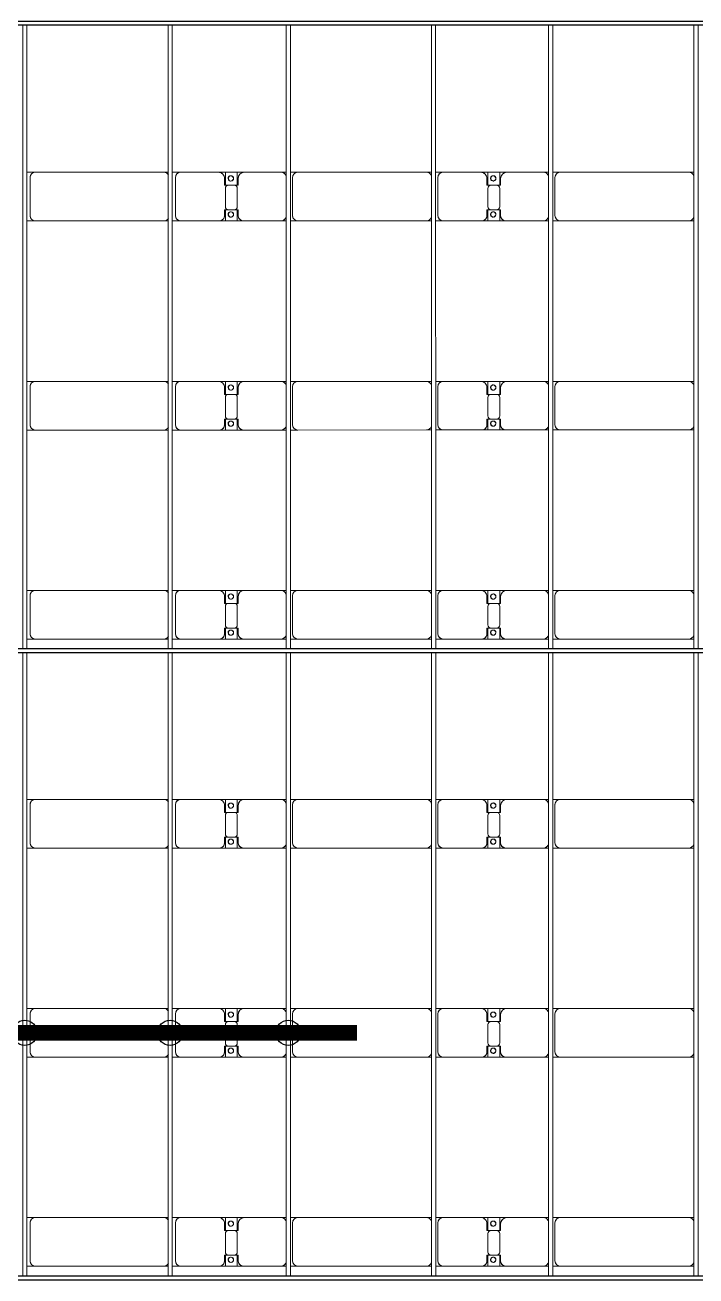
# Model space of a CAD drawing. Header units: millimetres. Extents: x -248177 to 167033, y 156986 to 268923.
# Drawn here: x -229111 to -222693, y 196419 to 208382 of the extents above; entities that cross this region are included whole.
import ezdxf

# ---------------------------------------------------------------- set-up
doc = ezdxf.new("R2010")
doc.units = ezdxf.units.MM
for name, color, linetype, lineweight in [('A-DETL-MBND', 5, 'Continuous', 9), ('A-GENM', 13, 'Continuous', 9), ('S-BEAM', 12, 'Continuous', 9)]:
    doc.layers.add(name, color=color, linetype=linetype, lineweight=lineweight)
doc.layers.add('GC-HOP 40x60 GIA CUONG', color=1, linetype='Continuous')

# ---------------------------------------------------------------- blocks, each defined once
blk = doc.blocks.new('Dai phao do pin - DẢI PHAO ĐỠ PIN-V18-BỐ TRÍ KHUNG KẾT CẤU BÈ PIN 02')
at = {"layer": 'A-DETL-MBND', "color": 8}
for p, q in [((9340, 242), (9420, 242)), ((9340, 242), (9420, 242)), ((10650, 242), (9420, 242)), ((10650, 242), (10690, 242)), ((10650, 242), (10690, 242)), ((10730, 242), (10810, 242)), ((10730, 242), (10810, 242)), ((11170, 242), (10810, 242)), ((11170, 242), (11352, 242)), ((11352, 242), (11170, 242)), ((11238, 242), (11420, 242)), ((11238, 116), (11238, 242)), ((11420, 242), (11238, 242)), ((11352, 242), (11352, 116)), ((11770, 242), (11420, 242)), ((11770, 242), (11820, 242)), ((11770, 242), (11820, 242)), ((11860, 242), (11930, 242)), ((11860, 242), (11930, 242)), ((13160, 242), (11930, 242)), ((13160, 242), (13210, 242)), ((13160, 242), (13210, 242)), ((13250, 242), (13320, 242)), ((13250, 242), (13320, 242)), ((13680, 242), (13320, 242)), ((13680, 242), (13862, 242)), ((13862, 242), (13680, 242)), ((13748, 242), (13930, 242)), ((13748, 116), (13748, 242)), ((13930, 242), (13748, 242)), ((13862, 242), (13862, 116)), ((14280, 242), (13930, 242)), ((14280, 242), (14330, 242)), ((14280, 242), (14330, 242)), ((14370, 242), (14440, 242)), ((14370, 242), (14440, 242)), ((15670, 242), (14440, 242)), ((15670, 242), (15720, 242)), ((15670, 242), (15720, 242)), ((9370, 192), (9370, -173)), ((10760, 192), (10760, -173)), ((11230, 118), (11230, 182)), ((11360, 182), (11360, 118)), ((11880, 192), (11880, -173)), ((13270, 192), (13270, -173)), ((13740, 118), (13740, 182)), ((13870, 182), (13870, 118)), ((14390, 192), (14390, -173)), ((11322, 118), (11230, 118)), ((11238, 88), (11238, -88)), ((11360, 118), (11268, 118)), ((11352, -88), (11352, 88)), ((13832, 118), (13740, 118)), ((13748, 88), (13748, -88)), ((13870, 118), (13778, 118)), ((13862, -88), (13862, 88)), ((11230, -173), (11230, -118)), ((11230, -118), (11322, -118)), ((11238, -223), (11238, -116)), ((11268, -118), (11360, -118)), ((11352, -116), (11352, -223)), ((11360, -118), (11360, -173)), ((13740, -173), (13740, -118)), ((13740, -118), (13832, -118)), ((13748, -223), (13748, -116)), ((13778, -118), (13870, -118)), ((13862, -116), (13862, -223)), ((13870, -118), (13870, -173)), ((9420, -223), (9340, -223)), ((9420, -223), (9340, -223)), ((9420, -223), (10650, -223)), ((10690, -223), (10650, -223)), ((10690, -223), (10650, -223)), ((10810, -223), (10730, -223)), ((10810, -223), (10730, -223)), ((10810, -223), (11180, -223)), ((11352, -223), (11180, -223)), ((11180, -223), (11352, -223)), ((11410, -223), (11238, -223)), ((11238, -223), (11410, -223)), ((11410, -223), (11770, -223)), ((11820, -223), (11770, -223)), ((11820, -223), (11770, -223)), ((11930, -223), (11860, -223)), ((11930, -223), (11860, -223)), ((11930, -223), (13160, -223)), ((13210, -223), (13160, -223)), ((13210, -223), (13160, -223)), ((13320, -223), (13250, -223)), ((13320, -223), (13250, -223)), ((13320, -223), (13690, -223)), ((13862, -223), (13690, -223)), ((13690, -223), (13862, -223)), ((13920, -223), (13748, -223)), ((13748, -223), (13920, -223)), ((13920, -223), (14280, -223)), ((14330, -223), (14280, -223)), ((14330, -223), (14280, -223)), ((14440, -223), (14370, -223)), ((14440, -223), (14370, -223)), ((14440, -223), (15670, -223)), ((15720, -223), (15670, -223)), ((15720, -223), (15670, -223))]:
    blk.add_line(p, q, dxfattribs=at)
for centre, radius, start, end in [((9420, 192), 50, 90, 180), ((9420, 192), 50, 105, 135), ((10650, 192), 50, 30, 90), ((10650, 192), 50, 60, 90), ((10810, 192), 50, 90, 180), ((10810, 192), 50, 105, 180), ((11170, 182), 60, 360, 90), ((11420, 182), 60, 90, 180), ((11770, 192), 50, 15, 90), ((11770, 192), 50, 15, 75), ((11930, 192), 50, 90, 180), ((11930, 192), 50, 105, 135), ((13160, 192), 50, 15, 90), ((13160, 192), 50, 60, 90), ((13320, 192), 50, 90, 180), ((13320, 192), 50, 105, 180), ((13680, 182), 60, 360, 90), ((13930, 182), 60, 90, 180), ((14280, 192), 50, 15, 90), ((14280, 192), 50, 15, 75), ((14440, 192), 50, 90, 180), ((14440, 192), 50, 105, 135), ((15670, 192), 50, 15, 90), ((15670, 192), 50, 60, 90), ((9420, 192), 50, 150, 180), ((11170, 182), 60, 360, 60), ((11289, 183), 25, 0, 180), ((11289, 183), 25, 0, 165), ((11289, 183), 25, 180, 0), ((11291, 183), 25, 360, 180), ((11291, 183), 25, 90, 180), ((11291, 183), 25, 180, 0), ((11291, 183), 25, 180, 300), ((11289, 183), 25, 210, 0), ((11291, 183), 25, 15, 75), ((11291, 183), 25, 330, 345), ((11420, 182), 60, 120, 180), ((11930, 192), 50, 150, 180), ((13160, 192), 50, 15, 30), ((13680, 182), 60, 360, 60), ((13799, 183), 25, 360, 180), ((13799, 183), 25, 360, 165), ((13799, 183), 25, 180, 0), ((13801, 183), 25, 0, 180), ((13801, 183), 25, 90, 180), ((13801, 183), 25, 180, 0), ((13801, 183), 25, 180, 300), ((13799, 183), 25, 210, 255), ((13799, 183), 25, 258.4671, 0), ((13801, 183), 25, 15, 75), ((13801, 183), 25, 330, 345), ((13930, 182), 60, 120, 180), ((14440, 192), 50, 150, 180), ((15670, 192), 50, 15, 30), ((11268, 88), 30, 90, 180), ((11322, 88), 30, 0, 90), ((13778, 88), 30, 90, 180), ((13832, 88), 30, 360, 90), ((11268, -88), 30, 180, 270), ((11322, -88), 30, 270, 360), ((13778, -88), 30, 180, 270), ((13832, -88), 30, 270, 0), ((9420, -173), 50, 180, 270), ((9420, -173), 50, 180, 210), ((9420, -173), 50, 240, 270), ((10650, -173), 50, 270, 330), ((10650, -173), 50, 285, 300), ((10810, -173), 50, 180, 270), ((10810, -173), 50, 180, 255), ((11180, -173), 50, 270, 0), ((11180, -173), 50, 285, 0), ((11289, -162), 25, 0, 180), ((11289, -162), 25, 105, 165), ((11289, -162), 25, 180, 0), ((11289, -162), 25, 195, 360), ((11291, -162), 25, 360, 180), ((11291, -162), 25, 105, 180), ((11291, -162), 25, 180, 360), ((11291, -162), 25, 180, 270), ((11289, -162), 25, 360, 75), ((11291, -162), 25, 15, 75), ((11291, -162), 25, 285, 345), ((11410, -173), 50, 180, 270), ((11410, -173), 50, 180, 255), ((11770, -173), 50, 270, 345), ((11770, -173), 50, 285, 345), ((11930, -173), 50, 180, 270), ((11930, -173), 50, 180, 210), ((11930, -173), 50, 240, 270), ((13160, -173), 50, 270, 345), ((13160, -173), 50, 330, 345), ((13320, -173), 50, 180, 270), ((13320, -173), 50, 180, 255), ((13690, -173), 50, 270, 0), ((13690, -173), 50, 285, 360), ((13799, -162), 25, 360, 180), ((13799, -162), 25, 105, 165), ((13799, -162), 25, 180, 360), ((13799, -162), 25, 195, 360), ((13801, -162), 25, 360, 180), ((13801, -162), 25, 105, 180), ((13801, -162), 25, 180, 0), ((13801, -162), 25, 180, 270), ((13799, -162), 25, 360, 75), ((13801, -162), 25, 15, 75), ((13801, -162), 25, 285, 345), ((13920, -173), 50, 180, 270), ((13920, -173), 50, 180, 255), ((14280, -173), 50, 270, 345), ((14280, -173), 50, 285, 345), ((14440, -173), 50, 180, 270), ((14440, -173), 50, 180, 210), ((14440, -173), 50, 240, 270), ((15670, -173), 50, 270, 345), ((15670, -173), 50, 285, 300), ((15670, -173), 50, 330, 345)]:
    blk.add_arc(centre, radius, start, end, dxfattribs=at)
blk = doc.blocks.new('Dai phao do pin - DẢI PHAO ĐỠ PIN-V19-BỐ TRÍ KHUNG KẾT CẤU BÈ PIN 02')
at = {"layer": 'A-DETL-MBND', "color": 8}
for p, q in [((9340, 242), (9420, 242)), ((9340, 242), (9420, 242)), ((10650, 242), (9420, 242)), ((10650, 242), (10690, 242)), ((10650, 242), (10690, 242)), ((10730, 242), (10810, 242)), ((10730, 242), (10810, 242)), ((11170, 242), (10810, 242)), ((11170, 242), (11352, 242)), ((11352, 242), (11170, 242)), ((11238, 242), (11420, 242)), ((11238, 116), (11238, 242)), ((11420, 242), (11238, 242)), ((11352, 242), (11352, 116)), ((11770, 242), (11420, 242)), ((11770, 242), (11820, 242)), ((11770, 242), (11820, 242)), ((11860, 242), (11930, 242)), ((11860, 242), (11930, 242)), ((13160, 242), (11930, 242)), ((13160, 242), (13210, 242)), ((13160, 242), (13210, 242)), ((13250, 242), (13320, 242)), ((13250, 242), (13320, 242)), ((13680, 242), (13320, 242)), ((13680, 242), (13862, 242)), ((13862, 242), (13680, 242)), ((13748, 242), (13930, 242)), ((13748, 116), (13748, 242)), ((13930, 242), (13748, 242)), ((13862, 242), (13862, 116)), ((14280, 242), (13930, 242)), ((14280, 242), (14330, 242)), ((14280, 242), (14330, 242)), ((14370, 242), (14440, 242)), ((14370, 242), (14440, 242)), ((15670, 242), (14440, 242)), ((15670, 242), (15720, 242)), ((15670, 242), (15720, 242)), ((9370, 192), (9370, -173)), ((10760, 192), (10760, -173)), ((11230, 118), (11230, 182)), ((11360, 182), (11360, 118)), ((11880, 192), (11880, -173)), ((13270, 192), (13270, -173)), ((13740, 118), (13740, 182)), ((13870, 182), (13870, 118)), ((14390, 192), (14390, -173)), ((11322, 118), (11230, 118)), ((11238, 88), (11238, -88)), ((11360, 118), (11268, 118)), ((11352, -88), (11352, 88)), ((13832, 118), (13740, 118)), ((13748, 88), (13748, -88)), ((13870, 118), (13778, 118)), ((13862, -88), (13862, 88)), ((11230, -173), (11230, -118)), ((11230, -118), (11322, -118)), ((11238, -223), (11238, -116)), ((11268, -118), (11360, -118)), ((11352, -116), (11352, -223)), ((11360, -118), (11360, -173)), ((13740, -173), (13740, -118)), ((13740, -118), (13832, -118)), ((13748, -223), (13748, -116)), ((13778, -118), (13870, -118)), ((13862, -116), (13862, -223)), ((13870, -118), (13870, -173)), ((9420, -223), (9340, -223)), ((9420, -223), (9340, -223)), ((9420, -223), (10650, -223)), ((10690, -223), (10650, -223)), ((10690, -223), (10650, -223)), ((10810, -223), (10730, -223)), ((10810, -223), (10730, -223)), ((10810, -223), (11180, -223)), ((11352, -223), (11180, -223)), ((11180, -223), (11352, -223)), ((11410, -223), (11238, -223)), ((11238, -223), (11410, -223)), ((11410, -223), (11770, -223)), ((11820, -223), (11770, -223)), ((11820, -223), (11770, -223)), ((11930, -223), (11860, -223)), ((11930, -223), (11860, -223)), ((11930, -223), (13160, -223)), ((13210, -223), (13160, -223)), ((13210, -223), (13160, -223)), ((13320, -223), (13250, -223)), ((13320, -223), (13250, -223)), ((13320, -223), (13690, -223)), ((13862, -223), (13690, -223)), ((13690, -223), (13862, -223)), ((13920, -223), (13748, -223)), ((13748, -223), (13920, -223)), ((13920, -223), (14280, -223)), ((14330, -223), (14280, -223)), ((14330, -223), (14280, -223)), ((14440, -223), (14370, -223)), ((14440, -223), (14370, -223)), ((14440, -223), (15670, -223)), ((15720, -223), (15670, -223)), ((15720, -223), (15670, -223))]:
    blk.add_line(p, q, dxfattribs=at)
for centre, radius, start, end in [((9420, 192), 50, 90, 180), ((9420, 192), 50, 105, 135), ((10650, 192), 50, 30, 90), ((10650, 192), 50, 60, 90), ((10810, 192), 50, 90, 180), ((10810, 192), 50, 105, 180), ((11170, 182), 60, 360, 90), ((11420, 182), 60, 90, 180), ((11770, 192), 50, 15, 90), ((11770, 192), 50, 15, 75), ((11930, 192), 50, 90, 180), ((11930, 192), 50, 105, 135), ((13160, 192), 50, 15, 90), ((13160, 192), 50, 60, 90), ((13320, 192), 50, 90, 180), ((13320, 192), 50, 105, 180), ((13680, 182), 60, 360, 90), ((13930, 182), 60, 90, 180), ((14280, 192), 50, 15, 90), ((14280, 192), 50, 15, 75), ((14440, 192), 50, 90, 180), ((14440, 192), 50, 105, 135), ((15670, 192), 50, 15, 90), ((15670, 192), 50, 60, 90), ((9420, 192), 50, 150, 180), ((11170, 182), 60, 360, 60), ((11289, 183), 25, 0, 180), ((11289, 183), 25, 0, 165), ((11289, 183), 25, 180, 0), ((11291, 183), 25, 360, 180), ((11291, 183), 25, 90, 180), ((11291, 183), 25, 180, 0), ((11291, 183), 25, 180, 300), ((11289, 183), 25, 210, 0), ((11291, 183), 25, 15, 75), ((11291, 183), 25, 330, 345), ((11420, 182), 60, 120, 180), ((11930, 192), 50, 150, 180), ((13160, 192), 50, 15, 30), ((13680, 182), 60, 360, 60), ((13799, 183), 25, 360, 180), ((13799, 183), 25, 360, 165), ((13799, 183), 25, 180, 0), ((13801, 183), 25, 0, 180), ((13801, 183), 25, 90, 180), ((13801, 183), 25, 180, 0), ((13801, 183), 25, 180, 300), ((13799, 183), 25, 210, 255), ((13799, 183), 25, 258.5284, 0), ((13801, 183), 25, 15, 75), ((13801, 183), 25, 330, 345), ((13930, 182), 60, 120, 180), ((14440, 192), 50, 150, 180), ((15670, 192), 50, 15, 30), ((11268, 88), 30, 90, 180), ((11322, 88), 30, 0, 90), ((13778, 88), 30, 90, 180), ((13832, 88), 30, 360, 90), ((11268, -88), 30, 180, 270), ((11322, -88), 30, 270, 360), ((13778, -88), 30, 180, 270), ((13832, -88), 30, 270, 0), ((9420, -173), 50, 180, 270), ((9420, -173), 50, 180, 210), ((9420, -173), 50, 240, 270), ((10650, -173), 50, 270, 330), ((10650, -173), 50, 285, 300), ((10810, -173), 50, 180, 270), ((10810, -173), 50, 180, 255), ((11180, -173), 50, 270, 0), ((11180, -173), 50, 285, 0), ((11289, -162), 25, 0, 180), ((11289, -162), 25, 105, 165), ((11289, -162), 25, 180, 0), ((11289, -162), 25, 195, 360), ((11291, -162), 25, 360, 180), ((11291, -162), 25, 105, 180), ((11291, -162), 25, 180, 360), ((11291, -162), 25, 180, 270), ((11289, -162), 25, 360, 75), ((11291, -162), 25, 15, 75), ((11291, -162), 25, 285, 345), ((11410, -173), 50, 180, 270), ((11410, -173), 50, 180, 255), ((11770, -173), 50, 270, 345), ((11770, -173), 50, 285, 345), ((11930, -173), 50, 180, 270), ((11930, -173), 50, 180, 210), ((11930, -173), 50, 240, 270), ((13160, -173), 50, 270, 345), ((13160, -173), 50, 330, 345), ((13320, -173), 50, 180, 270), ((13320, -173), 50, 180, 255), ((13690, -173), 50, 270, 0), ((13690, -173), 50, 285, 360), ((13799, -162), 25, 360, 180), ((13799, -162), 25, 105, 165), ((13799, -162), 25, 180, 360), ((13799, -162), 25, 195, 360), ((13801, -162), 25, 360, 180), ((13801, -162), 25, 105, 180), ((13801, -162), 25, 180, 0), ((13801, -162), 25, 180, 270), ((13799, -162), 25, 360, 75), ((13801, -162), 25, 15, 75), ((13801, -162), 25, 285, 345), ((13920, -173), 50, 180, 270), ((13920, -173), 50, 180, 255), ((14280, -173), 50, 270, 345), ((14280, -173), 50, 285, 345), ((14440, -173), 50, 180, 270), ((14440, -173), 50, 180, 210), ((14440, -173), 50, 240, 270), ((15670, -173), 50, 270, 345), ((15670, -173), 50, 285, 300), ((15670, -173), 50, 330, 345)]:
    blk.add_arc(centre, radius, start, end, dxfattribs=at)
blk = doc.blocks.new('Dai phao do pin - DẢI PHAO ĐỠ PIN-V20-BỐ TRÍ KHUNG KẾT CẤU BÈ PIN 02')
at = {"layer": 'A-DETL-MBND', "color": 8}
for p, q in [((9340, 242), (9420, 242)), ((9340, 242), (9420, 242)), ((10650, 242), (9420, 242)), ((10650, 242), (10690, 242)), ((10650, 242), (10690, 242)), ((10730, 242), (10810, 242)), ((10730, 242), (10810, 242)), ((11170, 242), (10810, 242)), ((11170, 242), (11352, 242)), ((11352, 242), (11170, 242)), ((11238, 242), (11420, 242)), ((11238, 116), (11238, 242)), ((11420, 242), (11238, 242)), ((11352, 242), (11352, 116)), ((11770, 242), (11420, 242)), ((11770, 242), (11820, 242)), ((11770, 242), (11820, 242)), ((11860, 242), (11930, 242)), ((11860, 242), (11930, 242)), ((13160, 242), (11930, 242)), ((13160, 242), (13210, 242)), ((13160, 242), (13210, 242)), ((13250, 242), (13320, 242)), ((13250, 242), (13320, 242)), ((13680, 242), (13320, 242)), ((13680, 242), (13862, 242)), ((13862, 242), (13680, 242)), ((13748, 242), (13930, 242)), ((13748, 116), (13748, 242)), ((13930, 242), (13748, 242)), ((13862, 242), (13862, 116)), ((14280, 242), (13930, 242)), ((14280, 242), (14330, 242)), ((14280, 242), (14330, 242)), ((14370, 242), (14440, 242)), ((14370, 242), (14440, 242)), ((15670, 242), (14440, 242)), ((15670, 242), (15720, 242)), ((15670, 242), (15720, 242)), ((9370, 192), (9370, -173)), ((10760, 192), (10760, -173)), ((11230, 118), (11230, 182)), ((11360, 182), (11360, 118)), ((11880, 192), (11880, -173)), ((13270, 192), (13270, -173)), ((13740, 118), (13740, 182)), ((13870, 182), (13870, 118)), ((14390, 192), (14390, -173)), ((11322, 118), (11230, 118)), ((11238, 88), (11238, -88)), ((11360, 118), (11268, 118)), ((11352, -88), (11352, 88)), ((13832, 118), (13740, 118)), ((13748, 88), (13748, -88)), ((13870, 118), (13778, 118)), ((13862, -88), (13862, 88)), ((11230, -173), (11230, -118)), ((11230, -118), (11322, -118)), ((11238, -223), (11238, -116)), ((11268, -118), (11360, -118)), ((11352, -116), (11352, -223)), ((11360, -118), (11360, -173)), ((13740, -173), (13740, -118)), ((13740, -118), (13832, -118)), ((13748, -223), (13748, -116)), ((13778, -118), (13870, -118)), ((13862, -116), (13862, -223)), ((13870, -118), (13870, -173)), ((9420, -223), (9340, -223)), ((9420, -223), (9340, -223)), ((9420, -223), (10650, -223)), ((10690, -223), (10650, -223)), ((10690, -223), (10650, -223)), ((10810, -223), (10730, -223)), ((10810, -223), (10730, -223)), ((10810, -223), (11180, -223)), ((11352, -223), (11180, -223)), ((11180, -223), (11352, -223)), ((11410, -223), (11238, -223)), ((11238, -223), (11410, -223)), ((11410, -223), (11770, -223)), ((11820, -223), (11770, -223)), ((11820, -223), (11770, -223)), ((11930, -223), (11860, -223)), ((11930, -223), (11860, -223)), ((11930, -223), (13160, -223)), ((13210, -223), (13160, -223)), ((13210, -223), (13160, -223)), ((13320, -223), (13250, -223)), ((13320, -223), (13250, -223)), ((13320, -223), (13690, -223)), ((13862, -223), (13690, -223)), ((13690, -223), (13862, -223)), ((13920, -223), (13748, -223)), ((13748, -223), (13920, -223)), ((13920, -223), (14280, -223)), ((14330, -223), (14280, -223)), ((14330, -223), (14280, -223)), ((14440, -223), (14370, -223)), ((14440, -223), (14370, -223)), ((14440, -223), (15670, -223)), ((15720, -223), (15670, -223)), ((15720, -223), (15670, -223))]:
    blk.add_line(p, q, dxfattribs=at)
for centre, radius, start, end in [((9420, 192), 50, 90, 180), ((9420, 192), 50, 105, 135), ((10650, 192), 50, 30, 90), ((10650, 192), 50, 60, 90), ((10810, 192), 50, 90, 180), ((10810, 192), 50, 105, 180), ((11170, 182), 60, 360, 90), ((11420, 182), 60, 90, 180), ((11770, 192), 50, 15, 90), ((11770, 192), 50, 15, 75), ((11930, 192), 50, 90, 180), ((11930, 192), 50, 105, 135), ((13160, 192), 50, 15, 90), ((13160, 192), 50, 60, 90), ((13320, 192), 50, 90, 180), ((13320, 192), 50, 105, 180), ((13680, 182), 60, 360, 90), ((13930, 182), 60, 90, 180), ((14280, 192), 50, 15, 90), ((14280, 192), 50, 15, 75), ((14440, 192), 50, 90, 180), ((14440, 192), 50, 105, 135), ((15670, 192), 50, 15, 90), ((15670, 192), 50, 60, 90), ((9420, 192), 50, 150, 180), ((11170, 182), 60, 360, 60), ((11289, 183), 25, 0, 180), ((11289, 183), 25, 0, 165), ((11289, 183), 25, 180, 0), ((11291, 183), 25, 360, 180), ((11291, 183), 25, 90, 180), ((11291, 183), 25, 180, 0), ((11291, 183), 25, 180, 300), ((11289, 183), 25, 210, 0), ((11291, 183), 25, 15, 75), ((11291, 183), 25, 330, 345), ((11420, 182), 60, 120, 180), ((11930, 192), 50, 150, 180), ((13160, 192), 50, 15, 30), ((13680, 182), 60, 360, 60), ((13799, 183), 25, 360, 180), ((13799, 183), 25, 360, 165), ((13799, 183), 25, 180, 0), ((13801, 183), 25, 0, 180), ((13801, 183), 25, 90, 180), ((13801, 183), 25, 180, 0), ((13801, 183), 25, 180, 300), ((13799, 183), 25, 210, 255), ((13799, 183), 25, 258.5898, 0), ((13801, 183), 25, 15, 75), ((13801, 183), 25, 330, 345), ((13930, 182), 60, 120, 180), ((14440, 192), 50, 150, 180), ((15670, 192), 50, 15, 30), ((11268, 88), 30, 90, 180), ((11322, 88), 30, 0, 90), ((13778, 88), 30, 90, 180), ((13832, 88), 30, 360, 90), ((11268, -88), 30, 180, 270), ((11322, -88), 30, 270, 360), ((13778, -88), 30, 180, 270), ((13832, -88), 30, 270, 0), ((9420, -173), 50, 180, 270), ((9420, -173), 50, 180, 210), ((9420, -173), 50, 240, 270), ((10650, -173), 50, 270, 330), ((10650, -173), 50, 285, 300), ((10810, -173), 50, 180, 270), ((10810, -173), 50, 180, 255), ((11180, -173), 50, 270, 0), ((11180, -173), 50, 285, 0), ((11289, -162), 25, 0, 180), ((11289, -162), 25, 105, 165), ((11289, -162), 25, 180, 0), ((11289, -162), 25, 195, 360), ((11291, -162), 25, 360, 180), ((11291, -162), 25, 105, 180), ((11291, -162), 25, 180, 360), ((11291, -162), 25, 180, 270), ((11289, -162), 25, 360, 75), ((11291, -162), 25, 15, 75), ((11291, -162), 25, 285, 345), ((11410, -173), 50, 180, 270), ((11410, -173), 50, 180, 255), ((11770, -173), 50, 270, 345), ((11770, -173), 50, 285, 345), ((11930, -173), 50, 180, 270), ((11930, -173), 50, 180, 210), ((11930, -173), 50, 240, 270), ((13160, -173), 50, 270, 345), ((13160, -173), 50, 330, 345), ((13320, -173), 50, 180, 270), ((13320, -173), 50, 180, 255), ((13690, -173), 50, 270, 0), ((13690, -173), 50, 285, 360), ((13799, -162), 25, 360, 180), ((13799, -162), 25, 105, 165), ((13799, -162), 25, 180, 360), ((13799, -162), 25, 195, 360), ((13801, -162), 25, 360, 180), ((13801, -162), 25, 105, 180), ((13801, -162), 25, 180, 0), ((13801, -162), 25, 180, 270), ((13799, -162), 25, 360, 75), ((13801, -162), 25, 15, 75), ((13801, -162), 25, 285, 345), ((13920, -173), 50, 180, 270), ((13920, -173), 50, 180, 255), ((14280, -173), 50, 270, 345), ((14280, -173), 50, 285, 345), ((14440, -173), 50, 180, 270), ((14440, -173), 50, 180, 210), ((14440, -173), 50, 240, 270), ((15670, -173), 50, 270, 345), ((15670, -173), 50, 285, 300), ((15670, -173), 50, 330, 345)]:
    blk.add_arc(centre, radius, start, end, dxfattribs=at)
blk = doc.blocks.new('Dai phao do pin - DẢI PHAO ĐỠ PIN-V21-BỐ TRÍ KHUNG KẾT CẤU BÈ PIN 02')
at = {"layer": 'A-DETL-MBND', "color": 8}
for p, q in [((9340, 242), (9420, 242)), ((9340, 242), (9420, 242)), ((10650, 242), (9420, 242)), ((10650, 242), (10690, 242)), ((10650, 242), (10690, 242)), ((10730, 242), (10810, 242)), ((10730, 242), (10810, 242)), ((11170, 242), (10810, 242)), ((11170, 242), (11352, 242)), ((11352, 242), (11170, 242)), ((11238, 242), (11420, 242)), ((11238, 116), (11238, 242)), ((11420, 242), (11238, 242)), ((11352, 242), (11352, 116)), ((11770, 242), (11420, 242)), ((11770, 242), (11820, 242)), ((11770, 242), (11820, 242)), ((11860, 242), (11930, 242)), ((11860, 242), (11930, 242)), ((13160, 242), (11930, 242)), ((13160, 242), (13210, 242)), ((13160, 242), (13210, 242)), ((13250, 242), (13320, 242)), ((13250, 242), (13320, 242)), ((13680, 242), (13320, 242)), ((13680, 242), (13862, 242)), ((13862, 242), (13680, 242)), ((13748, 242), (13930, 242)), ((13748, 116), (13748, 242)), ((13930, 242), (13748, 242)), ((13862, 242), (13862, 116)), ((14280, 242), (13930, 242)), ((14280, 242), (14330, 242)), ((14280, 242), (14330, 242)), ((14370, 242), (14440, 242)), ((14370, 242), (14440, 242)), ((15670, 242), (14440, 242)), ((15670, 242), (15720, 242)), ((15670, 242), (15720, 242)), ((9370, 192), (9370, -173)), ((10760, 192), (10760, -173)), ((11230, 118), (11230, 182)), ((11360, 182), (11360, 118)), ((11880, 192), (11880, -173)), ((13270, 192), (13270, -173)), ((13740, 118), (13740, 182)), ((13870, 182), (13870, 118)), ((14390, 192), (14390, -173)), ((11322, 118), (11230, 118)), ((11238, 88), (11238, -88)), ((11360, 118), (11268, 118)), ((11352, -88), (11352, 88)), ((13832, 118), (13740, 118)), ((13748, 88), (13748, -88)), ((13870, 118), (13778, 118)), ((13862, -88), (13862, 88)), ((11230, -173), (11230, -118)), ((11230, -118), (11322, -118)), ((11238, -223), (11238, -116)), ((11268, -118), (11360, -118)), ((11352, -116), (11352, -223)), ((11360, -118), (11360, -173)), ((13740, -173), (13740, -118)), ((13740, -118), (13832, -118)), ((13748, -223), (13748, -116)), ((13778, -118), (13870, -118)), ((13862, -116), (13862, -223)), ((13870, -118), (13870, -173)), ((9420, -223), (9340, -223)), ((9420, -223), (9340, -223)), ((9420, -223), (10650, -223)), ((10690, -223), (10650, -223)), ((10690, -223), (10650, -223)), ((10810, -223), (10730, -223)), ((10810, -223), (10730, -223)), ((10810, -223), (11180, -223)), ((11352, -223), (11180, -223)), ((11180, -223), (11352, -223)), ((11410, -223), (11238, -223)), ((11238, -223), (11410, -223)), ((11410, -223), (11770, -223)), ((11820, -223), (11770, -223)), ((11820, -223), (11770, -223)), ((11930, -223), (11860, -223)), ((11930, -223), (11860, -223)), ((11930, -223), (13160, -223)), ((13210, -223), (13160, -223)), ((13210, -223), (13160, -223)), ((13320, -223), (13250, -223)), ((13320, -223), (13250, -223)), ((13320, -223), (13690, -223)), ((13862, -223), (13690, -223)), ((13690, -223), (13862, -223)), ((13920, -223), (13748, -223)), ((13748, -223), (13920, -223)), ((13920, -223), (14280, -223)), ((14330, -223), (14280, -223)), ((14330, -223), (14280, -223)), ((14440, -223), (14370, -223)), ((14440, -223), (14370, -223)), ((14440, -223), (15670, -223)), ((15720, -223), (15670, -223)), ((15720, -223), (15670, -223))]:
    blk.add_line(p, q, dxfattribs=at)
for centre, radius, start, end in [((9420, 192), 50, 90, 180), ((9420, 192), 50, 105, 135), ((10650, 192), 50, 30, 90), ((10650, 192), 50, 60, 90), ((10810, 192), 50, 90, 180), ((10810, 192), 50, 105, 180), ((11170, 182), 60, 360, 90), ((11420, 182), 60, 90, 180), ((11770, 192), 50, 15, 90), ((11770, 192), 50, 15, 75), ((11930, 192), 50, 90, 180), ((11930, 192), 50, 105, 135), ((13160, 192), 50, 15, 90), ((13160, 192), 50, 60, 90), ((13320, 192), 50, 90, 180), ((13320, 192), 50, 105, 180), ((13680, 182), 60, 360, 90), ((13930, 182), 60, 90, 180), ((14280, 192), 50, 15, 90), ((14280, 192), 50, 15, 75), ((14440, 192), 50, 90, 180), ((14440, 192), 50, 105, 135), ((15670, 192), 50, 15, 90), ((15670, 192), 50, 60, 90), ((9420, 192), 50, 150, 180), ((11170, 182), 60, 360, 60), ((11289, 183), 25, 0, 180), ((11289, 183), 25, 0, 165), ((11289, 183), 25, 180, 0), ((11291, 183), 25, 360, 180), ((11291, 183), 25, 90, 180), ((11291, 183), 25, 180, 0), ((11291, 183), 25, 180, 300), ((11289, 183), 25, 210, 0), ((11291, 183), 25, 15, 75), ((11291, 183), 25, 330, 345), ((11420, 182), 60, 120, 180), ((11930, 192), 50, 150, 180), ((13160, 192), 50, 15, 30), ((13680, 182), 60, 360, 60), ((13799, 183), 25, 360, 180), ((13799, 183), 25, 360, 165), ((13799, 183), 25, 180, 0), ((13801, 183), 25, 0, 180), ((13801, 183), 25, 90, 180), ((13801, 183), 25, 180, 0), ((13801, 183), 25, 180, 300), ((13799, 183), 25, 210, 255), ((13799, 183), 25, 258.6512, 0), ((13801, 183), 25, 15, 75), ((13801, 183), 25, 330, 345), ((13930, 182), 60, 120, 180), ((14440, 192), 50, 150, 180), ((15670, 192), 50, 15, 30), ((11268, 88), 30, 90, 180), ((11322, 88), 30, 0, 90), ((13778, 88), 30, 90, 180), ((13832, 88), 30, 360, 90), ((11268, -88), 30, 180, 270), ((11322, -88), 30, 270, 360), ((13778, -88), 30, 180, 270), ((13832, -88), 30, 270, 0), ((9420, -173), 50, 180, 270), ((9420, -173), 50, 180, 210), ((9420, -173), 50, 240, 270), ((10650, -173), 50, 270, 330), ((10650, -173), 50, 285, 300), ((10810, -173), 50, 180, 270), ((10810, -173), 50, 180, 255), ((11180, -173), 50, 270, 0), ((11180, -173), 50, 285, 0), ((11289, -162), 25, 0, 180), ((11289, -162), 25, 105, 165), ((11289, -162), 25, 180, 0), ((11289, -162), 25, 195, 360), ((11291, -162), 25, 360, 180), ((11291, -162), 25, 105, 180), ((11291, -162), 25, 180, 360), ((11291, -162), 25, 180, 270), ((11289, -162), 25, 360, 75), ((11291, -162), 25, 15, 75), ((11291, -162), 25, 285, 345), ((11410, -173), 50, 180, 270), ((11410, -173), 50, 180, 255), ((11770, -173), 50, 270, 345), ((11770, -173), 50, 285, 345), ((11930, -173), 50, 180, 270), ((11930, -173), 50, 180, 210), ((11930, -173), 50, 240, 270), ((13160, -173), 50, 270, 345), ((13160, -173), 50, 330, 345), ((13320, -173), 50, 180, 270), ((13320, -173), 50, 180, 255), ((13690, -173), 50, 270, 0), ((13690, -173), 50, 285, 360), ((13799, -162), 25, 360, 180), ((13799, -162), 25, 105, 165), ((13799, -162), 25, 180, 360), ((13799, -162), 25, 195, 360), ((13801, -162), 25, 360, 180), ((13801, -162), 25, 105, 180), ((13801, -162), 25, 180, 0), ((13801, -162), 25, 180, 270), ((13799, -162), 25, 360, 75), ((13801, -162), 25, 15, 75), ((13801, -162), 25, 285, 345), ((13920, -173), 50, 180, 270), ((13920, -173), 50, 180, 255), ((14280, -173), 50, 270, 345), ((14280, -173), 50, 285, 345), ((14440, -173), 50, 180, 270), ((14440, -173), 50, 180, 210), ((14440, -173), 50, 240, 270), ((15670, -173), 50, 270, 345), ((15670, -173), 50, 285, 300), ((15670, -173), 50, 330, 345)]:
    blk.add_arc(centre, radius, start, end, dxfattribs=at)
blk = doc.blocks.new('Dai phao do pin - DẢI PHAO ĐỠ PIN-V22-BỐ TRÍ KHUNG KẾT CẤU BÈ PIN 02')
at = {"layer": 'A-DETL-MBND', "color": 8}
for p, q in [((9340, 242), (9420, 242)), ((9340, 242), (9420, 242)), ((10650, 242), (9420, 242)), ((10650, 242), (10690, 242)), ((10650, 242), (10690, 242)), ((10730, 242), (10810, 242)), ((10730, 242), (10810, 242)), ((11170, 242), (10810, 242)), ((11170, 242), (11352, 242)), ((11352, 242), (11170, 242)), ((11238, 242), (11420, 242)), ((11238, 116), (11238, 242)), ((11420, 242), (11238, 242)), ((11352, 242), (11352, 116)), ((11770, 242), (11420, 242)), ((11770, 242), (11820, 242)), ((11770, 242), (11820, 242)), ((11860, 242), (11930, 242)), ((11860, 242), (11930, 242)), ((13160, 242), (11930, 242)), ((13160, 242), (13210, 242)), ((13160, 242), (13210, 242)), ((13250, 242), (13320, 242)), ((13250, 242), (13320, 242)), ((13680, 242), (13320, 242)), ((13680, 242), (13862, 242)), ((13862, 242), (13680, 242)), ((13748, 242), (13930, 242)), ((13748, 116), (13748, 242)), ((13930, 242), (13748, 242)), ((13862, 242), (13862, 116)), ((14280, 242), (13930, 242)), ((14280, 242), (14330, 242)), ((14280, 242), (14330, 242)), ((14370, 242), (14440, 242)), ((14370, 242), (14440, 242)), ((15670, 242), (14440, 242)), ((15670, 242), (15720, 242)), ((15670, 242), (15720, 242)), ((9370, 192), (9370, -173)), ((10760, 192), (10760, -173)), ((11230, 118), (11230, 182)), ((11360, 182), (11360, 118)), ((11880, 192), (11880, -173)), ((13270, 192), (13270, -173)), ((13740, 118), (13740, 182)), ((13870, 182), (13870, 118)), ((14390, 192), (14390, -173)), ((11322, 118), (11230, 118)), ((11238, 88), (11238, -88)), ((11360, 118), (11268, 118)), ((11352, -88), (11352, 88)), ((13832, 118), (13740, 118)), ((13748, 88), (13748, -88)), ((13870, 118), (13778, 118)), ((13862, -88), (13862, 88)), ((11230, -173), (11230, -118)), ((11230, -118), (11322, -118)), ((11238, -223), (11238, -116)), ((11268, -118), (11360, -118)), ((11352, -116), (11352, -223)), ((11360, -118), (11360, -173)), ((13740, -173), (13740, -118)), ((13740, -118), (13832, -118)), ((13748, -223), (13748, -116)), ((13778, -118), (13870, -118)), ((13862, -116), (13862, -223)), ((13870, -118), (13870, -173)), ((9420, -223), (9340, -223)), ((9420, -223), (9340, -223)), ((9420, -223), (10650, -223)), ((10690, -223), (10650, -223)), ((10690, -223), (10650, -223)), ((10810, -223), (10730, -223)), ((10810, -223), (10730, -223)), ((10810, -223), (11180, -223)), ((11352, -223), (11180, -223)), ((11180, -223), (11352, -223)), ((11410, -223), (11238, -223)), ((11238, -223), (11410, -223)), ((11410, -223), (11770, -223)), ((11820, -223), (11770, -223)), ((11820, -223), (11770, -223)), ((11930, -223), (11860, -223)), ((11930, -223), (11860, -223)), ((11930, -223), (13160, -223)), ((13210, -223), (13160, -223)), ((13210, -223), (13160, -223)), ((13320, -223), (13250, -223)), ((13320, -223), (13250, -223)), ((13320, -223), (13690, -223)), ((13862, -223), (13690, -223)), ((13690, -223), (13862, -223)), ((13920, -223), (13748, -223)), ((13748, -223), (13920, -223)), ((13920, -223), (14280, -223)), ((14330, -223), (14280, -223)), ((14330, -223), (14280, -223)), ((14440, -223), (14370, -223)), ((14440, -223), (14370, -223)), ((14440, -223), (15670, -223)), ((15720, -223), (15670, -223)), ((15720, -223), (15670, -223))]:
    blk.add_line(p, q, dxfattribs=at)
for centre, radius, start, end in [((9420, 192), 50, 90, 180), ((9420, 192), 50, 105, 135), ((10650, 192), 50, 30, 90), ((10650, 192), 50, 60, 90), ((10810, 192), 50, 90, 180), ((10810, 192), 50, 105, 180), ((11170, 182), 60, 360, 90), ((11420, 182), 60, 90, 180), ((11770, 192), 50, 15, 90), ((11770, 192), 50, 15, 75), ((11930, 192), 50, 90, 180), ((11930, 192), 50, 105, 135), ((13160, 192), 50, 15, 90), ((13160, 192), 50, 60, 90), ((13320, 192), 50, 90, 180), ((13320, 192), 50, 105, 180), ((13680, 182), 60, 360, 90), ((13930, 182), 60, 90, 180), ((14280, 192), 50, 15, 90), ((14280, 192), 50, 15, 75), ((14440, 192), 50, 90, 180), ((14440, 192), 50, 105, 135), ((15670, 192), 50, 15, 90), ((15670, 192), 50, 60, 90), ((9420, 192), 50, 150, 180), ((11170, 182), 60, 360, 60), ((11289, 183), 25, 0, 180), ((11289, 183), 25, 0, 165), ((11289, 183), 25, 180, 0), ((11291, 183), 25, 360, 180), ((11291, 183), 25, 90, 180), ((11291, 183), 25, 180, 0), ((11291, 183), 25, 180, 300), ((11289, 183), 25, 210, 0), ((11291, 183), 25, 15, 75), ((11291, 183), 25, 330, 345), ((11420, 182), 60, 120, 180), ((11930, 192), 50, 150, 180), ((13160, 192), 50, 15, 30), ((13680, 182), 60, 360, 60), ((13799, 183), 25, 360, 180), ((13799, 183), 25, 360, 165), ((13799, 183), 25, 180, 0), ((13801, 183), 25, 0, 180), ((13801, 183), 25, 90, 180), ((13801, 183), 25, 180, 0), ((13801, 183), 25, 180, 300), ((13799, 183), 25, 210, 255), ((13799, 183), 25, 258.7125, 0), ((13801, 183), 25, 15, 75), ((13801, 183), 25, 330, 345), ((13930, 182), 60, 120, 180), ((14440, 192), 50, 150, 180), ((15670, 192), 50, 15, 30), ((11268, 88), 30, 90, 180), ((11322, 88), 30, 0, 90), ((13778, 88), 30, 90, 180), ((13832, 88), 30, 360, 90), ((11268, -88), 30, 180, 270), ((11322, -88), 30, 270, 360), ((13778, -88), 30, 180, 270), ((13832, -88), 30, 270, 0), ((9420, -173), 50, 180, 270), ((9420, -173), 50, 180, 210), ((9420, -173), 50, 240, 270), ((10650, -173), 50, 270, 330), ((10650, -173), 50, 285, 300), ((10810, -173), 50, 180, 270), ((10810, -173), 50, 180, 255), ((11180, -173), 50, 270, 0), ((11180, -173), 50, 285, 0), ((11289, -162), 25, 0, 180), ((11289, -162), 25, 105, 165), ((11289, -162), 25, 180, 0), ((11289, -162), 25, 195, 360), ((11291, -162), 25, 360, 180), ((11291, -162), 25, 105, 180), ((11291, -162), 25, 180, 360), ((11291, -162), 25, 180, 270), ((11289, -162), 25, 360, 75), ((11291, -162), 25, 15, 75), ((11291, -162), 25, 285, 345), ((11410, -173), 50, 180, 270), ((11410, -173), 50, 180, 255), ((11770, -173), 50, 270, 345), ((11770, -173), 50, 285, 345), ((11930, -173), 50, 180, 270), ((11930, -173), 50, 180, 210), ((11930, -173), 50, 240, 270), ((13160, -173), 50, 270, 345), ((13160, -173), 50, 330, 345), ((13320, -173), 50, 180, 270), ((13320, -173), 50, 180, 255), ((13690, -173), 50, 270, 0), ((13690, -173), 50, 285, 360), ((13799, -162), 25, 360, 180), ((13799, -162), 25, 105, 165), ((13799, -162), 25, 180, 360), ((13799, -162), 25, 195, 360), ((13801, -162), 25, 360, 180), ((13801, -162), 25, 105, 180), ((13801, -162), 25, 180, 0), ((13801, -162), 25, 180, 270), ((13799, -162), 25, 360, 75), ((13801, -162), 25, 15, 75), ((13801, -162), 25, 285, 345), ((13920, -173), 50, 180, 270), ((13920, -173), 50, 180, 255), ((14280, -173), 50, 270, 345), ((14280, -173), 50, 285, 345), ((14440, -173), 50, 180, 270), ((14440, -173), 50, 180, 210), ((14440, -173), 50, 240, 270), ((15670, -173), 50, 270, 345), ((15670, -173), 50, 285, 300), ((15670, -173), 50, 330, 345)]:
    blk.add_arc(centre, radius, start, end, dxfattribs=at)
blk = doc.blocks.new('Dai phao do pin - DẢI PHAO ĐỠ PIN-V23-BỐ TRÍ KHUNG KẾT CẤU BÈ PIN 02')
at = {"layer": 'A-DETL-MBND', "color": 8}
for p, q in [((9340, 242), (9420, 242)), ((9340, 242), (9420, 242)), ((10650, 242), (9420, 242)), ((10650, 242), (10690, 242)), ((10650, 242), (10690, 242)), ((10730, 242), (10810, 242)), ((10730, 242), (10810, 242)), ((11170, 242), (10810, 242)), ((11170, 242), (11352, 242)), ((11352, 242), (11170, 242)), ((11238, 242), (11420, 242)), ((11238, 116), (11238, 242)), ((11420, 242), (11238, 242)), ((11352, 242), (11352, 116)), ((11770, 242), (11420, 242)), ((11770, 242), (11820, 242)), ((11770, 242), (11820, 242)), ((11860, 242), (11930, 242)), ((11860, 242), (11930, 242)), ((13160, 242), (11930, 242)), ((13160, 242), (13210, 242)), ((13160, 242), (13210, 242)), ((13250, 242), (13320, 242)), ((13250, 242), (13320, 242)), ((13680, 242), (13320, 242)), ((13680, 242), (13862, 242)), ((13862, 242), (13680, 242)), ((13748, 242), (13930, 242)), ((13748, 116), (13748, 242)), ((13930, 242), (13748, 242)), ((13862, 242), (13862, 116)), ((14280, 242), (13930, 242)), ((14280, 242), (14330, 242)), ((14280, 242), (14330, 242)), ((14370, 242), (14440, 242)), ((14370, 242), (14440, 242)), ((15670, 242), (14440, 242)), ((15670, 242), (15720, 242)), ((15670, 242), (15720, 242)), ((9370, 192), (9370, -173)), ((10760, 192), (10760, -173)), ((11230, 118), (11230, 182)), ((11360, 182), (11360, 118)), ((11880, 192), (11880, -173)), ((13270, 192), (13270, -173)), ((13740, 118), (13740, 182)), ((13870, 182), (13870, 118)), ((14390, 192), (14390, -173)), ((11322, 118), (11230, 118)), ((11238, 88), (11238, -88)), ((11360, 118), (11268, 118)), ((11352, -88), (11352, 88)), ((13832, 118), (13740, 118)), ((13748, 88), (13748, -88)), ((13870, 118), (13778, 118)), ((13862, -88), (13862, 88)), ((11230, -173), (11230, -118)), ((11230, -118), (11322, -118)), ((11238, -223), (11238, -116)), ((11268, -118), (11360, -118)), ((11352, -116), (11352, -223)), ((11360, -118), (11360, -173)), ((13740, -173), (13740, -118)), ((13740, -118), (13832, -118)), ((13748, -223), (13748, -116)), ((13778, -118), (13870, -118)), ((13862, -116), (13862, -223)), ((13870, -118), (13870, -173)), ((9420, -223), (9340, -223)), ((9420, -223), (9340, -223)), ((9420, -223), (10650, -223)), ((10690, -223), (10650, -223)), ((10690, -223), (10650, -223)), ((10810, -223), (10730, -223)), ((10810, -223), (10730, -223)), ((10810, -223), (11180, -223)), ((11352, -223), (11180, -223)), ((11180, -223), (11352, -223)), ((11410, -223), (11238, -223)), ((11238, -223), (11410, -223)), ((11410, -223), (11770, -223)), ((11820, -223), (11770, -223)), ((11820, -223), (11770, -223)), ((11930, -223), (11860, -223)), ((11930, -223), (11860, -223)), ((11930, -223), (13160, -223)), ((13210, -223), (13160, -223)), ((13210, -223), (13160, -223)), ((13320, -223), (13250, -223)), ((13320, -223), (13250, -223)), ((13320, -223), (13690, -223)), ((13862, -223), (13690, -223)), ((13690, -223), (13862, -223)), ((13920, -223), (13748, -223)), ((13748, -223), (13920, -223)), ((13920, -223), (14280, -223)), ((14330, -223), (14280, -223)), ((14330, -223), (14280, -223)), ((14440, -223), (14370, -223)), ((14440, -223), (14370, -223)), ((14440, -223), (15670, -223)), ((15720, -223), (15670, -223)), ((15720, -223), (15670, -223))]:
    blk.add_line(p, q, dxfattribs=at)
for centre, radius, start, end in [((9420, 192), 50, 90, 180), ((9420, 192), 50, 105, 135), ((10650, 192), 50, 30, 90), ((10650, 192), 50, 60, 90), ((10810, 192), 50, 90, 180), ((10810, 192), 50, 105, 180), ((11170, 182), 60, 360, 90), ((11420, 182), 60, 90, 180), ((11770, 192), 50, 15, 90), ((11770, 192), 50, 15, 75), ((11930, 192), 50, 90, 180), ((11930, 192), 50, 105, 135), ((13160, 192), 50, 15, 90), ((13160, 192), 50, 60, 90), ((13320, 192), 50, 90, 180), ((13320, 192), 50, 105, 180), ((13680, 182), 60, 360, 90), ((13930, 182), 60, 90, 180), ((14280, 192), 50, 15, 90), ((14280, 192), 50, 15, 75), ((14440, 192), 50, 90, 180), ((14440, 192), 50, 105, 135), ((15670, 192), 50, 15, 90), ((15670, 192), 50, 60, 90), ((9420, 192), 50, 150, 180), ((11170, 182), 60, 360, 60), ((11289, 183), 25, 0, 180), ((11289, 183), 25, 0, 165), ((11289, 183), 25, 180, 0), ((11291, 183), 25, 360, 180), ((11291, 183), 25, 90, 180), ((11291, 183), 25, 180, 0), ((11291, 183), 25, 180, 300), ((11289, 183), 25, 210, 0), ((11291, 183), 25, 15, 75), ((11291, 183), 25, 330, 345), ((11420, 182), 60, 120, 180), ((11930, 192), 50, 150, 180), ((13160, 192), 50, 15, 30), ((13680, 182), 60, 360, 60), ((13799, 183), 25, 360, 180), ((13799, 183), 25, 360, 165), ((13799, 183), 25, 180, 0), ((13801, 183), 25, 0, 180), ((13801, 183), 25, 90, 180), ((13801, 183), 25, 180, 0), ((13801, 183), 25, 180, 300), ((13799, 183), 25, 210, 255), ((13799, 183), 25, 258.7739, 0), ((13801, 183), 25, 15, 75), ((13801, 183), 25, 330, 345), ((13930, 182), 60, 120, 180), ((14440, 192), 50, 150, 180), ((15670, 192), 50, 15, 30), ((11268, 88), 30, 90, 180), ((11322, 88), 30, 0, 90), ((13778, 88), 30, 90, 180), ((13832, 88), 30, 360, 90), ((11268, -88), 30, 180, 270), ((11322, -88), 30, 270, 360), ((13778, -88), 30, 180, 270), ((13832, -88), 30, 270, 0), ((9420, -173), 50, 180, 270), ((9420, -173), 50, 180, 210), ((9420, -173), 50, 240, 270), ((10650, -173), 50, 270, 330), ((10650, -173), 50, 285, 300), ((10810, -173), 50, 180, 270), ((10810, -173), 50, 180, 255), ((11180, -173), 50, 270, 0), ((11180, -173), 50, 285, 0), ((11289, -162), 25, 0, 180), ((11289, -162), 25, 105, 165), ((11289, -162), 25, 180, 0), ((11289, -162), 25, 195, 360), ((11291, -162), 25, 360, 180), ((11291, -162), 25, 105, 180), ((11291, -162), 25, 180, 360), ((11291, -162), 25, 180, 270), ((11289, -162), 25, 360, 75), ((11291, -162), 25, 15, 75), ((11291, -162), 25, 285, 345), ((11410, -173), 50, 180, 270), ((11410, -173), 50, 180, 255), ((11770, -173), 50, 270, 345), ((11770, -173), 50, 285, 345), ((11930, -173), 50, 180, 270), ((11930, -173), 50, 180, 210), ((11930, -173), 50, 240, 270), ((13160, -173), 50, 270, 345), ((13160, -173), 50, 330, 345), ((13320, -173), 50, 180, 270), ((13320, -173), 50, 180, 255), ((13690, -173), 50, 270, 0), ((13690, -173), 50, 285, 360), ((13799, -162), 25, 360, 180), ((13799, -162), 25, 105, 165), ((13799, -162), 25, 180, 360), ((13799, -162), 25, 195, 360), ((13801, -162), 25, 360, 180), ((13801, -162), 25, 105, 180), ((13801, -162), 25, 180, 0), ((13801, -162), 25, 180, 270), ((13799, -162), 25, 360, 75), ((13801, -162), 25, 15, 75), ((13801, -162), 25, 285, 345), ((13920, -173), 50, 180, 270), ((13920, -173), 50, 180, 255), ((14280, -173), 50, 270, 345), ((14280, -173), 50, 285, 345), ((14440, -173), 50, 180, 270), ((14440, -173), 50, 180, 210), ((14440, -173), 50, 240, 270), ((15670, -173), 50, 270, 345), ((15670, -173), 50, 285, 300), ((15670, -173), 50, 330, 345)]:
    blk.add_arc(centre, radius, start, end, dxfattribs=at)
blk = doc.blocks.new('Dầm C52 - Dầm C52-24592-BỐ TRÍ KHUNG KẾT CẤU BÈ PIN 02')
at = {"layer": 'S-BEAM', "color": 1}
for p, q in [((-24233, 20), (-18273, 20)), ((-18233, 20), (-12273, 20)), ((-18273, -20), (-24233, -20)), ((-12273, -20), (-18233, -20))]:
    blk.add_line(p, q, dxfattribs=at)
blk = doc.blocks.new('Dầm C52 - Hộp 40x60-16517-BỐ TRÍ KHUNG KẾT CẤU BÈ PIN 02')
at = {"layer": 'S-BEAM', "color": 3, "lineweight": 25}
for p, q in [((-109999, 20), (109999, 20)), ((109999, -20), (-109999, -20))]:
    blk.add_line(p, q, dxfattribs=at)
blk = doc.blocks.new('HOBANMONG_BEPIN 2_rvt-1-BỐ TRÍ KHUNG KẾT CẤU BÈ PIN 02')
at = {"layer": 'A-GENM', "lineweight": 9, "rotation": 0.0007586094741477002}
for name, p in [('Dai phao do pin - DẢI PHAO ĐỠ PIN-V23-BỐ TRÍ KHUNG KẾT CẤU BÈ PIN 02', (-238432, 206732)), ('Dai phao do pin - DẢI PHAO ĐỠ PIN-V22-BỐ TRÍ KHUNG KẾT CẤU BÈ PIN 02', (-238432, 204732)), ('Dai phao do pin - DẢI PHAO ĐỠ PIN-V21-BỐ TRÍ KHUNG KẾT CẤU BÈ PIN 02', (-238432, 202733)), ('Dai phao do pin - DẢI PHAO ĐỠ PIN-V20-BỐ TRÍ KHUNG KẾT CẤU BÈ PIN 02', (-238432, 200734)), ('Dai phao do pin - DẢI PHAO ĐỠ PIN-V19-BỐ TRÍ KHUNG KẾT CẤU BÈ PIN 02', (-238432, 198735)), ('Dai phao do pin - DẢI PHAO ĐỠ PIN-V18-BỐ TRÍ KHUNG KẾT CẤU BÈ PIN 02', (-238432, 196736))]:
    blk.add_blockref(name, p, dxfattribs=at)
at = {"layer": 'S-BEAM', "lineweight": 9}
for name, p, rotation in [('Dầm C52 - Dầm C52-24592-BỐ TRÍ KHUNG KẾT CẤU BÈ PIN 02', (-229113, 220652), 90.00075860989138), ('Dầm C52 - Dầm C52-24592-BỐ TRÍ KHUNG KẾT CẤU BÈ PIN 02', (-227723, 220652), 90.00075860989138), ('Dầm C52 - Dầm C52-24592-BỐ TRÍ KHUNG KẾT CẤU BÈ PIN 02', (-226593, 220652), 90.00075860989138), ('Dầm C52 - Dầm C52-24592-BỐ TRÍ KHUNG KẾT CẤU BÈ PIN 02', (-225203, 220652), 90.00075860989138), ('Dầm C52 - Dầm C52-24592-BỐ TRÍ KHUNG KẾT CẤU BÈ PIN 02', (-224083, 220652), 90.00075860989138), ('Dầm C52 - Dầm C52-24592-BỐ TRÍ KHUNG KẾT CẤU BÈ PIN 02', (-222693, 220652), 90.00075860989138), ('Dầm C52 - Hộp 40x60-16517-BỐ TRÍ KHUNG KẾT CẤU BÈ PIN 02', (-131155, 208401), 0.0007586094741477002), ('Dầm C52 - Hộp 40x60-16517-BỐ TRÍ KHUNG KẾT CẤU BÈ PIN 02', (-131155, 202401), 0.0007586094741477002), ('Dầm C52 - Hộp 40x60-16517-BỐ TRÍ KHUNG KẾT CẤU BÈ PIN 02', (-131154, 196401), 0.0007586094741477002)]:
    blk.add_blockref(name, p, dxfattribs=dict(at, rotation=rotation))

msp = doc.modelspace()

# ---------------------------------------------------------------- linework, layer by layer
at = {"layer": 'GC-HOP 40x60 GIA CUONG', "const_width": 150}
msp.add_lwpolyline([(-240934, 198744), (-225934, 198744)], dxfattribs=at)
at = {"layer": 'GC-HOP 40x60 GIA CUONG'}
for centre in [(-229113, 198744), (-227723, 198744), (-226593, 198744)]:
    msp.add_circle(centre, 120, dxfattribs=at)

# ---------------------------------------------------------------- block references
at = {"lineweight": 5}
msp.add_blockref('HOBANMONG_BEPIN 2_rvt-1-BỐ TRÍ KHUNG KẾT CẤU BÈ PIN 02', (0, 0), dxfattribs=at)

doc.saveas('drawing.dxf')
